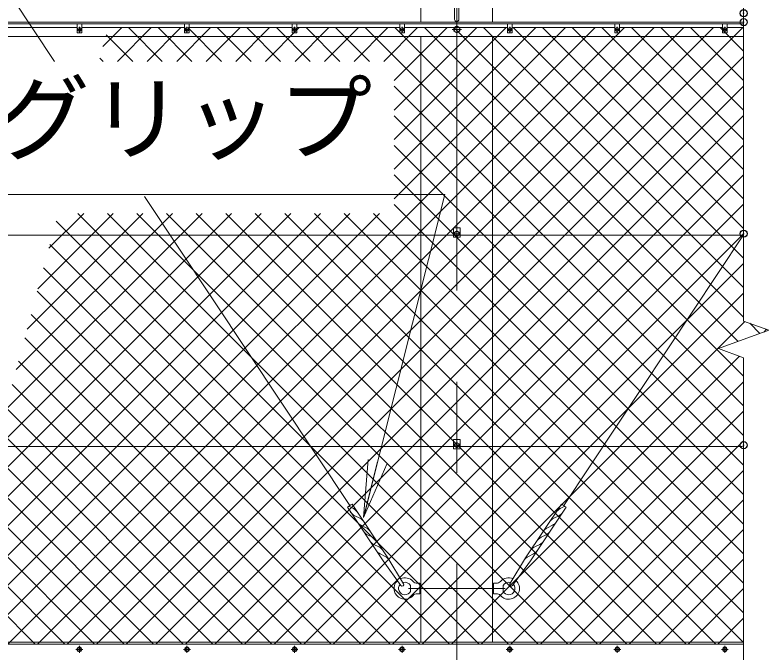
# Model space of a CAD drawing. Units: millimetres at full size; details may follow other scales. Extents: x -16800 to 16800, y -11880 to 11880.
# Drawn here: x -2902 to -800, y -2272 to -492 of the extents above; entities that cross this region are included whole.
import ezdxf
from ezdxf.enums import TextEntityAlignment as Align

# ---------------------------------------------------------------- set-up
doc = ezdxf.new("R2010")
doc.units = ezdxf.units.MM
doc.header["$LTSCALE"] = 40
doc.header["$PDMODE"] = 32
doc.header["$PDSIZE"] = 20
doc.linetypes.add('USER1', pattern=[50.8, 31.75, -6.35, 6.35, -6.35])
for name, color, linetype, lineweight in [('0-0_D-STR1', 1, 'Continuous', 18), ('0-1_D-BMK', 2, 'USER1', 13), ('0-2_D-STR3', 3, 'Continuous', 13), ('0-6_D-STR-DIM', 7, 'Continuous', 13), ('0-7_0', 7, 'Continuous', 18), ('0-9_D-STR-TXT', 7, 'Continuous', 13), ('0-A_D-STR2', 7, 'Continuous', 13)]:
    doc.layers.add(name, color=color, linetype=linetype, lineweight=lineweight)
doc.layers.add('0-8_Defpoints', color=253, linetype='Continuous')
doc.styles.add('ＭＳ ゴシック', font='')
doc.styles.get('ＭＳ ゴシック').set_extended_font_data('MS Gothic')

# ---------------------------------------------------------------- blocks, each defined once
blk = doc.blocks.new('_Open')
at = {"layer": '0-7_0'}
blk.add_line((-40, 6.67), (0, 0), dxfattribs=at)
blk.add_lwpolyline([(-40, -6.67), (0, 0), (-40, 0)], dxfattribs=at)

msp = doc.modelspace()

# ---------------------------------------------------------------- linework, layer by layer
at = {"layer": '0-0_D-STR1'}
for p, q in [((-1570.08, -512.48), (-1570.08, 6757.52)), ((-13770.08, -512.48), (-870.08, -512.48)), ((-13770.08, -516.48), (-870.08, -516.48)), ((-3639.79, -552.48), (-870.08, -552.48)), ((-1770.08, -552.48), (-1770.08, -2242.48)), ((-1570.08, -2242.48), (-1570.08, -552.48)), ((-3639.75, -2242.48), (-870.08, -2242.48))]:
    msp.add_line(p, q, dxfattribs=at)
msp.add_lwpolyline([(-1570.08, 6757.52), (-1770.08, 6757.52), (-1770.08, -512.48)], dxfattribs=at)
at = {"layer": '0-1_D-BMK'}
for p, q in [((-1670.08, -3293.48), (-1670.08, 6808.52)), ((-2722.58, -525.04), (-2722.58, -539.92)), ((-2422.58, -525.04), (-2422.58, -539.92)), ((-2122.58, -525.04), (-2122.58, -539.92)), ((-1822.58, -525.04), (-1822.58, -539.92)), ((-1522.58, -525.04), (-1522.58, -539.92)), ((-1222.58, -525.04), (-1222.58, -539.92)), ((-922.58, -525.04), (-922.58, -539.92)), ((-2730.02, -532.48), (-2715.14, -532.48)), ((-2430.02, -532.48), (-2415.14, -532.48)), ((-2130.02, -532.48), (-2115.14, -532.48)), ((-1830.02, -532.48), (-1815.14, -532.48)), ((-1657.33, -532.48), (-1682.83, -532.48)), ((-1530.02, -532.48), (-1515.14, -532.48)), ((-1230.02, -532.48), (-1215.14, -532.48)), ((-930.02, -532.48), (-915.14, -532.48)), ((-1680.08, -1102.48), (-1660.08, -1102.48)), ((-1680.08, -1692.48), (-1660.08, -1692.48)), ((-1805.08, -2092.48), (-1535.08, -2092.48)), ((-2712.91, -2262.48), (-2732.25, -2262.48)), ((-2722.58, -2252.81), (-2722.58, -2272.15)), ((-2412.91, -2262.48), (-2432.25, -2262.48)), ((-2422.58, -2252.81), (-2422.58, -2272.15)), ((-2112.91, -2262.48), (-2132.25, -2262.48)), ((-2122.58, -2252.81), (-2122.58, -2272.15)), ((-1812.91, -2262.48), (-1832.25, -2262.48)), ((-1822.58, -2252.81), (-1822.58, -2272.15)), ((-1512.91, -2262.48), (-1532.25, -2262.48)), ((-1522.58, -2252.81), (-1522.58, -2272.15)), ((-1212.91, -2262.48), (-1232.25, -2262.48)), ((-1222.58, -2252.81), (-1222.58, -2272.15)), ((-912.91, -2262.48), (-932.25, -2262.48)), ((-922.58, -2252.81), (-922.58, -2272.15))]:
    msp.add_line(p, q, dxfattribs=at)
at = {"layer": '0-2_D-STR3'}
for p, q in [((-7079.9, 5836.74), (-2791.5, -621.65)), ((-1676.08, -470.48), (-1676.08, -504.48)), ((-1664.08, -470.48), (-1664.08, -504.48)), ((-2729.08, -516.48), (-2729.08, -542.48)), ((-2716.08, -516.48), (-2729.08, -516.48)), ((-2716.08, -516.48), (-2716.08, -542.48)), ((-2429.08, -516.48), (-2429.08, -542.48)), ((-2416.08, -516.48), (-2429.08, -516.48)), ((-2416.08, -516.48), (-2416.08, -542.48)), ((-2129.08, -516.48), (-2129.08, -542.48)), ((-2116.08, -516.48), (-2129.08, -516.48)), ((-2116.08, -516.48), (-2116.08, -542.48)), ((-1829.08, -516.48), (-1829.08, -542.48)), ((-1816.08, -516.48), (-1829.08, -516.48)), ((-1816.08, -516.48), (-1816.08, -542.48)), ((-1678.58, -527.57), (-1670.08, -522.66)), ((-1529.08, -516.48), (-1529.08, -542.48)), ((-1516.08, -516.48), (-1529.08, -516.48)), ((-1516.08, -516.48), (-1516.08, -542.48)), ((-1229.08, -516.48), (-1229.08, -542.48)), ((-1216.08, -516.48), (-1229.08, -516.48)), ((-1216.08, -516.48), (-1216.08, -542.48)), ((-929.08, -516.48), (-929.08, -542.48)), ((-916.08, -516.48), (-929.08, -516.48)), ((-916.08, -516.48), (-916.08, -542.48)), ((-3016.08, -527.48), (-2729.08, -527.48)), ((-2716.08, -542.48), (-2729.08, -542.48)), ((-2716.08, -527.48), (-2429.08, -527.48)), ((-2416.08, -542.48), (-2429.08, -542.48)), ((-2416.08, -527.48), (-2129.08, -527.48)), ((-2116.08, -542.48), (-2129.08, -542.48)), ((-2116.08, -527.48), (-1829.08, -527.48)), ((-1816.08, -542.48), (-1829.08, -542.48)), ((-1816.08, -527.48), (-1529.08, -527.48)), ((-1678.58, -537.39), (-1678.58, -527.57)), ((-1670.08, -542.29), (-1678.58, -537.39)), ((-1661.58, -537.39), (-1670.08, -542.29)), ((-1516.08, -542.48), (-1529.08, -542.48)), ((-1516.08, -527.48), (-1229.08, -527.48)), ((-1216.08, -542.48), (-1229.08, -542.48)), ((-1216.08, -527.48), (-929.08, -527.48)), ((-916.08, -542.48), (-929.08, -542.48)), ((-916.08, -527.48), (-870.08, -527.48)), ((-2541.23, -998.56), (-1968.52, -1861.07)), ((-1660.58, -1086.48), (-1679.58, -1086.48)), ((-1679.58, -1086.48), (-1679.58, -1112.48)), ((-1660.58, -1086.48), (-1660.58, -1112.48)), ((-873.22, -1106.48), (-13652.88, -1106.48)), ((-1660.58, -1112.48), (-1679.58, -1112.48)), ((-1676.58, -1098.73), (-1670.08, -1094.97)), ((-1676.58, -1106.23), (-1676.58, -1098.73)), ((-1670.08, -1109.98), (-1676.58, -1106.23)), ((-1670.08, -1094.97), (-1663.58, -1098.73)), ((-1663.58, -1106.23), (-1670.08, -1109.98)), ((-1663.58, -1098.73), (-1663.58, -1106.23)), ((-1371.64, -1861.07), (-870.08, -1105.71)), ((-1660.58, -1676.48), (-1679.58, -1676.48)), ((-1679.58, -1676.48), (-1679.58, -1702.48)), ((-1660.58, -1676.48), (-1660.58, -1702.48)), ((-873.22, -1696.48), (-3870.08, -1696.48)), ((-1660.58, -1702.48), (-1679.58, -1702.48)), ((-1676.58, -1688.73), (-1670.08, -1684.97)), ((-1676.58, -1696.23), (-1676.58, -1688.73)), ((-1670.08, -1699.98), (-1676.58, -1696.23)), ((-1670.08, -1684.97), (-1663.58, -1688.73)), ((-1663.58, -1696.23), (-1670.08, -1699.98)), ((-1663.58, -1688.73), (-1663.58, -1696.23)), ((-1875.46, -2015.68), (-1975.03, -1865.73)), ((-1958.44, -1869.67), (-1971.55, -1863.15)), ((-1862.13, -2006.83), (-1961.7, -1856.88)), ((-1478.03, -2006.83), (-1378.46, -1856.88)), ((-1464.7, -2015.68), (-1365.13, -1865.73)), ((-1381.73, -1869.67), (-1368.61, -1863.15)), ((-1940.74, -1896.32), (-1954.4, -1889.54)), ((-1399.43, -1896.32), (-1385.77, -1889.54)), ((-1923.04, -1922.98), (-1936.7, -1916.2)), ((-1417.13, -1922.98), (-1403.47, -1916.2)), ((-1905.33, -1949.64), (-1918.99, -1942.85)), ((-1434.83, -1949.64), (-1421.17, -1942.85)), ((-1887.63, -1976.3), (-1901.29, -1969.51)), ((-1452.53, -1976.3), (-1438.87, -1969.51)), ((-1869.93, -2002.96), (-1883.59, -1996.17)), ((-1470.23, -2002.96), (-1456.57, -1996.17)), ((-1875.46, -2015.68), (-1825.8, -2084.14)), ((-1862.13, -2006.83), (-1818.31, -2079.16)), ((-1478.03, -2006.83), (-1521.86, -2079.16)), ((-1464.7, -2015.68), (-1514.36, -2084.14)), ((-1772.86, -2077.48), (-1780.41, -2077.97)), ((-1772.86, -2077.48), (-1772.86, -2107.48)), ((-1567.3, -2077.48), (-1567.3, -2107.48)), ((-1567.3, -2077.48), (-1559.75, -2077.97)), ((-1799.3, -2084.48), (-1799.3, -2100.48)), ((-1772.86, -2084.48), (-1770.08, -2084.48)), ((-1772.86, -2100.48), (-1770.08, -2100.48)), ((-1570.08, -2084.48), (-1567.3, -2084.48)), ((-1570.08, -2100.48), (-1567.3, -2100.48)), ((-1540.86, -2084.48), (-1540.86, -2100.48)), ((-1772.86, -2107.48), (-1780.41, -2106.99)), ((-1567.3, -2107.48), (-1559.75, -2106.99)), ((-3639.92, -2247.48), (-870.08, -2247.48))]:
    msp.add_line(p, q, dxfattribs=at)
msp.add_lwpolyline([(-1670.08, -522.66), (-1661.58, -527.57), (-1661.58, -537.39)], dxfattribs=at)
for points in [[(-2722.58, -526.73), (-2727.56, -529.6), (-2727.56, -535.35), (-2722.58, -538.23), (-2717.6, -535.35), (-2717.6, -529.6)], [(-2422.58, -526.73), (-2427.56, -529.6), (-2427.56, -535.35), (-2422.58, -538.23), (-2417.6, -535.35), (-2417.6, -529.6)], [(-2122.58, -526.73), (-2127.56, -529.6), (-2127.56, -535.35), (-2122.58, -538.23), (-2117.6, -535.35), (-2117.6, -529.6)], [(-1822.58, -526.73), (-1827.56, -529.6), (-1827.56, -535.35), (-1822.58, -538.23), (-1817.6, -535.35), (-1817.6, -529.6)], [(-1522.58, -526.73), (-1527.56, -529.6), (-1527.56, -535.35), (-1522.58, -538.23), (-1517.6, -535.35), (-1517.6, -529.6)], [(-1222.58, -526.73), (-1227.56, -529.6), (-1227.56, -535.35), (-1222.58, -538.23), (-1217.6, -535.35), (-1217.6, -529.6)], [(-922.58, -526.73), (-927.56, -529.6), (-927.56, -535.35), (-922.58, -538.23), (-917.6, -535.35), (-917.6, -529.6)], [(-2722.58, -2256.73), (-2727.56, -2259.6), (-2727.56, -2265.35), (-2722.58, -2268.23), (-2717.6, -2265.35), (-2717.6, -2259.6)], [(-2422.58, -2256.73), (-2427.56, -2259.6), (-2427.56, -2265.35), (-2422.58, -2268.23), (-2417.6, -2265.35), (-2417.6, -2259.6)], [(-2122.58, -2256.73), (-2127.56, -2259.6), (-2127.56, -2265.35), (-2122.58, -2268.23), (-2117.6, -2265.35), (-2117.6, -2259.6)], [(-1822.58, -2256.73), (-1827.56, -2259.6), (-1827.56, -2265.35), (-1822.58, -2268.23), (-1817.6, -2265.35), (-1817.6, -2259.6)], [(-1522.58, -2256.73), (-1527.56, -2259.6), (-1527.56, -2265.35), (-1522.58, -2268.23), (-1517.6, -2265.35), (-1517.6, -2259.6)], [(-1222.58, -2256.73), (-1227.56, -2259.6), (-1227.56, -2265.35), (-1222.58, -2268.23), (-1217.6, -2265.35), (-1217.6, -2259.6)], [(-922.58, -2256.73), (-927.56, -2259.6), (-927.56, -2265.35), (-922.58, -2268.23), (-917.6, -2265.35), (-917.6, -2259.6)]]:
    msp.add_lwpolyline(points, close=True, dxfattribs=at)
for centre, radius in [((-1670.08, -532.48), 8.25), ((-2722.58, -532.48), 4.98), ((-2422.58, -532.48), 4.98), ((-2122.58, -532.48), 4.98), ((-1822.58, -532.48), 4.98), ((-1522.58, -532.48), 4.98), ((-1222.58, -532.48), 4.98), ((-922.58, -532.48), 4.98), ((-1670.08, -1102.48), 6.25), ((-1670.08, -1692.48), 6.25), ((-2722.58, -2262.48), 6.5), ((-2722.58, -2262.48), 4.98), ((-2422.58, -2262.48), 6.5), ((-2422.58, -2262.48), 4.98), ((-2122.58, -2262.48), 6.5), ((-2122.58, -2262.48), 4.98), ((-1822.58, -2262.48), 6.5), ((-1822.58, -2262.48), 4.98), ((-1522.58, -2262.48), 6.5), ((-1522.58, -2262.48), 4.98), ((-1222.58, -2262.48), 6.5), ((-1222.58, -2262.48), 4.98), ((-922.58, -2262.48), 6.5), ((-922.58, -2262.48), 4.98)]:
    msp.add_circle(centre, radius, dxfattribs=at)
for centre, radius, start, end in [((-1670.08, -504.48), 6, 180, 0), ((-1905.98, -1955.26), 113.07, 119.52762, 127.64148), ((-1971.78, -1896.53), 30, 31.2139, 63.5847), ((-1368.38, -1896.53), 30, 116.4153, 148.7861), ((-1434.19, -1955.26), 113.07, 52.35852, 60.47238), ((-1941.05, -1862.67), 30, 213.58462, 243.58472), ((-1399.11, -1862.67), 30, 296.41528, 326.41538), ((-1923.35, -1889.33), 30, 213.58462, 243.58472), ((-1954.08, -1923.19), 30, 31.2139, 63.5847), ((-1386.08, -1923.19), 30, 116.4153, 148.7861), ((-1416.82, -1889.33), 30, 296.41528, 326.41538), ((-1905.65, -1915.99), 30, 213.58343, 243.58325), ((-1936.38, -1949.85), 30, 31.2128, 63.5847), ((-1403.78, -1949.85), 30, 116.4153, 148.7872), ((-1434.52, -1915.99), 30, 296.41675, 326.41657), ((-1918.68, -1976.51), 30, 31.21295, 63.5847), ((-1421.49, -1976.51), 30, 116.4153, 148.78705), ((-1887.95, -1942.64), 30, 213.58462, 243.58472), ((-1452.22, -1942.64), 30, 296.41528, 326.41538), ((-1870.25, -1969.3), 30, 213.58462, 243.58472), ((-1900.98, -2003.16), 30, 31.2139, 63.5847), ((-1439.19, -2003.16), 30, 116.4153, 148.7861), ((-1469.92, -1969.3), 30, 296.41528, 326.41538), ((-1883.28, -2029.82), 30, 31.2128, 63.58326), ((-1456.89, -2029.82), 30, 116.41674, 148.7872), ((-1814.86, -2092.48), 30, 133.53827, 319.66701), ((-1814.86, -2092.48), 17.5, 139.02944, 332.79711), ((-1814.86, -2092.48), 30, 40.33299, 113.6303), ((-1822.06, -2081.65), 4.5, 213.5826, 33.5826), ((-1814.86, -2092.48), 17.5, 27.20289, 108.13915), ((-1781.32, -2064), 14, 220.33299, 273.7314), ((-1558.84, -2064), 14, 266.2686, 319.66701), ((-1525.3, -2092.48), 30, 66.3697, 139.66701), ((-1525.3, -2092.48), 30, 220.33299, 46.46173), ((-1525.3, -2092.48), 17.5, 71.86085, 152.79711), ((-1525.3, -2092.48), 17.5, 207.20289, 40.97056), ((-1518.11, -2081.65), 4.5, 146.4174, 326.4174), ((-1781.32, -2120.96), 14, 86.2686, 139.66701), ((-1558.84, -2120.96), 14, 40.33299, 93.7314)]:
    msp.add_arc(centre, radius, start, end, dxfattribs=at)
at = {"layer": '0-6_D-STR-DIM'}
for p, q in [((-870.08, -1346.17), (-870.08, 3031.22)), ((-799.61, -1371.83), (-870.08, -1346.17)), ((-940.56, -1423.13), (-799.61, -1371.83)), ((-870.08, -1448.78), (-940.56, -1423.13)), ((-870.08, -2470.07), (-870.08, -1448.78))]:
    msp.add_line(p, q, dxfattribs=at)
at = {"layer": '0-8_Defpoints'}
for p in [(-870.08, -487.48), (-870.08, -512.48), (-870.08, -1102.48), (-870.08, -1692.48)]:
    msp.add_point(p, dxfattribs=at)
at = {"layer": '0-9_D-STR-TXT'}
msp.add_lwpolyline([(-3469.52, -992.71), (-1703.38, -992.71), (-1929.64, -1892.24)], dxfattribs=at)
at = {"layer": '0-A_D-STR2'}
for p, q in [((-3004.5, -2247.48), (-1284.5, -527.48)), ((-2922, -2247.48), (-1202, -527.48)), ((-2839.51, -2247.48), (-1119.51, -527.48)), ((-2757.01, -2247.48), (-1037.01, -527.48)), ((-2674.52, -2247.48), (-954.52, -527.48)), ((-2656.86, -579.9), (-2604.44, -527.48)), ((-2616.12, -621.65), (-2521.95, -527.48)), ((-2592.02, -2247.48), (-872.02, -527.48)), ((-2491.36, -621.65), (-2585.54, -527.48)), ((-2533.62, -621.65), (-2439.45, -527.48)), ((-2408.87, -621.65), (-2503.04, -527.48)), ((-2451.13, -621.65), (-2356.95, -527.48)), ((-2326.37, -621.65), (-2420.54, -527.48)), ((-2368.63, -621.65), (-2274.46, -527.48)), ((-2243.88, -621.65), (-2338.05, -527.48)), ((-2286.13, -621.65), (-2191.96, -527.48)), ((-2161.38, -621.65), (-2255.55, -527.48)), ((-2203.64, -621.65), (-2109.47, -527.48)), ((-2078.88, -621.65), (-2173.06, -527.48)), ((-2121.14, -621.65), (-2026.97, -527.48)), ((-1996.39, -621.65), (-2090.56, -527.48)), ((-2038.65, -621.65), (-1944.47, -527.48)), ((-1913.89, -621.65), (-2008.06, -527.48)), ((-1956.15, -621.65), (-1861.98, -527.48)), ((-870.08, -1582.96), (-1925.57, -527.48)), ((-1873.65, -621.65), (-1779.48, -527.48)), ((-1844.53, -675.02), (-1696.98, -527.48)), ((-1844.53, -757.52), (-1614.49, -527.48)), ((-1844.53, -840.02), (-1531.99, -527.48)), ((-1844.53, -922.51), (-1449.49, -527.48)), ((-1844.53, -1005.01), (-1367, -527.48)), ((-870.08, -1500.47), (-1843.07, -527.48)), ((-885.11, -1402.95), (-1760.57, -527.48)), ((-870.08, -1335.47), (-1678.08, -527.48)), ((-870.08, -1252.98), (-1595.58, -527.48)), ((-870.08, -1170.48), (-1513.08, -527.48)), ((-870.08, -1087.98), (-1430.59, -527.48)), ((-870.08, -1005.49), (-1348.09, -527.48)), ((-870.08, -922.99), (-1265.6, -527.48)), ((-870.08, -840.49), (-1183.1, -527.48)), ((-870.08, -758), (-1100.6, -527.48)), ((-870.08, -675.5), (-1018.11, -527.48)), ((-870.08, -593.01), (-935.61, -527.48)), ((-2573.86, -621.65), (-2648.15, -547.37)), ((-2509.52, -2247.48), (-870.08, -608.04)), ((-2656.36, -621.65), (-2665.58, -612.43)), ((-2427.03, -2247.48), (-870.08, -690.53)), ((-870.08, -1665.46), (-1844.53, -691.01)), ((-2344.53, -2247.48), (-870.08, -773.03)), ((-870.08, -1747.96), (-1844.53, -773.51)), ((-2262.03, -2247.48), (-870.08, -855.53)), ((-870.08, -1830.45), (-1844.53, -856.01)), ((-2179.54, -2247.48), (-870.08, -938.02)), ((-870.08, -1912.95), (-1844.53, -938.5)), ((-2097.04, -2247.48), (-870.08, -1020.52)), ((-870.08, -1995.44), (-1844.53, -1021)), ((-3087, -2247.48), (-1885.52, -1046)), ((-3079.6, -2157.59), (-1968.01, -1046)), ((-3049.41, -2044.9), (-2050.51, -1046)), ((-3019.21, -1932.2), (-2133.01, -1046)), ((-2989.02, -1819.51), (-2215.5, -1046)), ((-2958.82, -1706.82), (-2298, -1046)), ((-2928.63, -1594.13), (-2380.49, -1046)), ((-2898.43, -1481.44), (-2462.99, -1046)), ((-2868.23, -1368.74), (-2545.49, -1046)), ((-2838.04, -1256.05), (-2627.98, -1046)), ((-2807.84, -1143.36), (-2710.48, -1046)), ((-1525.51, -2247.48), (-2726.99, -1046)), ((-1443.01, -2247.48), (-2644.49, -1046)), ((-1360.52, -2247.48), (-2562, -1046)), ((-1278.02, -2247.48), (-2479.5, -1046)), ((-1195.52, -2247.48), (-2397, -1046)), ((-1113.03, -2247.48), (-2314.51, -1046)), ((-1030.53, -2247.48), (-2232.01, -1046)), ((-948.03, -2247.48), (-2149.51, -1046)), ((-870.08, -2242.93), (-2067.02, -1046)), ((-870.08, -2160.44), (-1984.52, -1046)), ((-870.08, -2077.94), (-1902.03, -1046)), ((-1608, -2247.48), (-2787.61, -1067.87)), ((-2014.54, -2247.48), (-870.08, -1103.02)), ((-1690.5, -2247.48), (-2805.05, -1132.93)), ((-1773, -2247.48), (-2822.48, -1197.99)), ((-1932.05, -2247.48), (-870.08, -1185.51)), ((-1855.49, -2247.48), (-2839.92, -1263.06)), ((-1849.55, -2247.48), (-870.08, -1268.01)), ((-1937.99, -2247.48), (-2857.35, -1328.12)), ((-1767.06, -2247.48), (-866.91, -1347.33)), ((-824.62, -1380.93), (-853.26, -1352.3)), ((-814.23, -1377.15), (-806.43, -1369.34)), ((-2020.49, -2247.48), (-2874.78, -1393.18)), ((-1684.56, -2247.48), (-881.65, -1444.57)), ((-2102.98, -2247.48), (-2892.22, -1458.25)), ((-2185.48, -2247.48), (-2909.65, -1523.31)), ((-1602.06, -2247.48), (-870.08, -1515.5)), ((-2267.98, -2247.48), (-2927.08, -1588.37)), ((-1519.57, -2247.48), (-870.08, -1597.99)), ((-2350.47, -2247.48), (-2944.52, -1653.43)), ((-1437.07, -2247.48), (-870.08, -1680.49)), ((-2432.97, -2247.48), (-2961.95, -1718.5)), ((-1354.57, -2247.48), (-870.08, -1762.99)), ((-2515.46, -2247.48), (-2979.38, -1783.56)), ((-2597.96, -2247.48), (-2996.82, -1848.62)), ((-1272.08, -2247.48), (-870.08, -1845.48)), ((-2680.46, -2247.48), (-3014.25, -1913.69)), ((-1189.58, -2247.48), (-870.08, -1927.98)), ((-2762.95, -2247.48), (-3031.68, -1978.75)), ((-1107.08, -2247.48), (-870.08, -2010.48)), ((-2845.45, -2247.48), (-3049.12, -2043.81)), ((-1024.59, -2247.48), (-870.08, -2092.97)), ((-942.09, -2247.48), (-870.08, -2175.47))]:
    msp.add_line(p, q, dxfattribs=at)

# ---------------------------------------------------------------- block references
at = {"layer": '0-9_D-STR-TXT', "xscale": 4, "yscale": 4, "rotation": 255.88146}
msp.add_blockref('_Open', (-1930.13, -1894.18), dxfattribs=at)

# ---------------------------------------------------------------- texts
at = {"layer": '0-9_D-STR-TXT', "style": 'ＭＳ ゴシック'}
msp.add_text('巻付グリップ', height=192.4, dxfattribs=at).set_placement((-3480.68, -934.75), align=Align.BOTTOM_LEFT)

doc.saveas('drawing.dxf')
